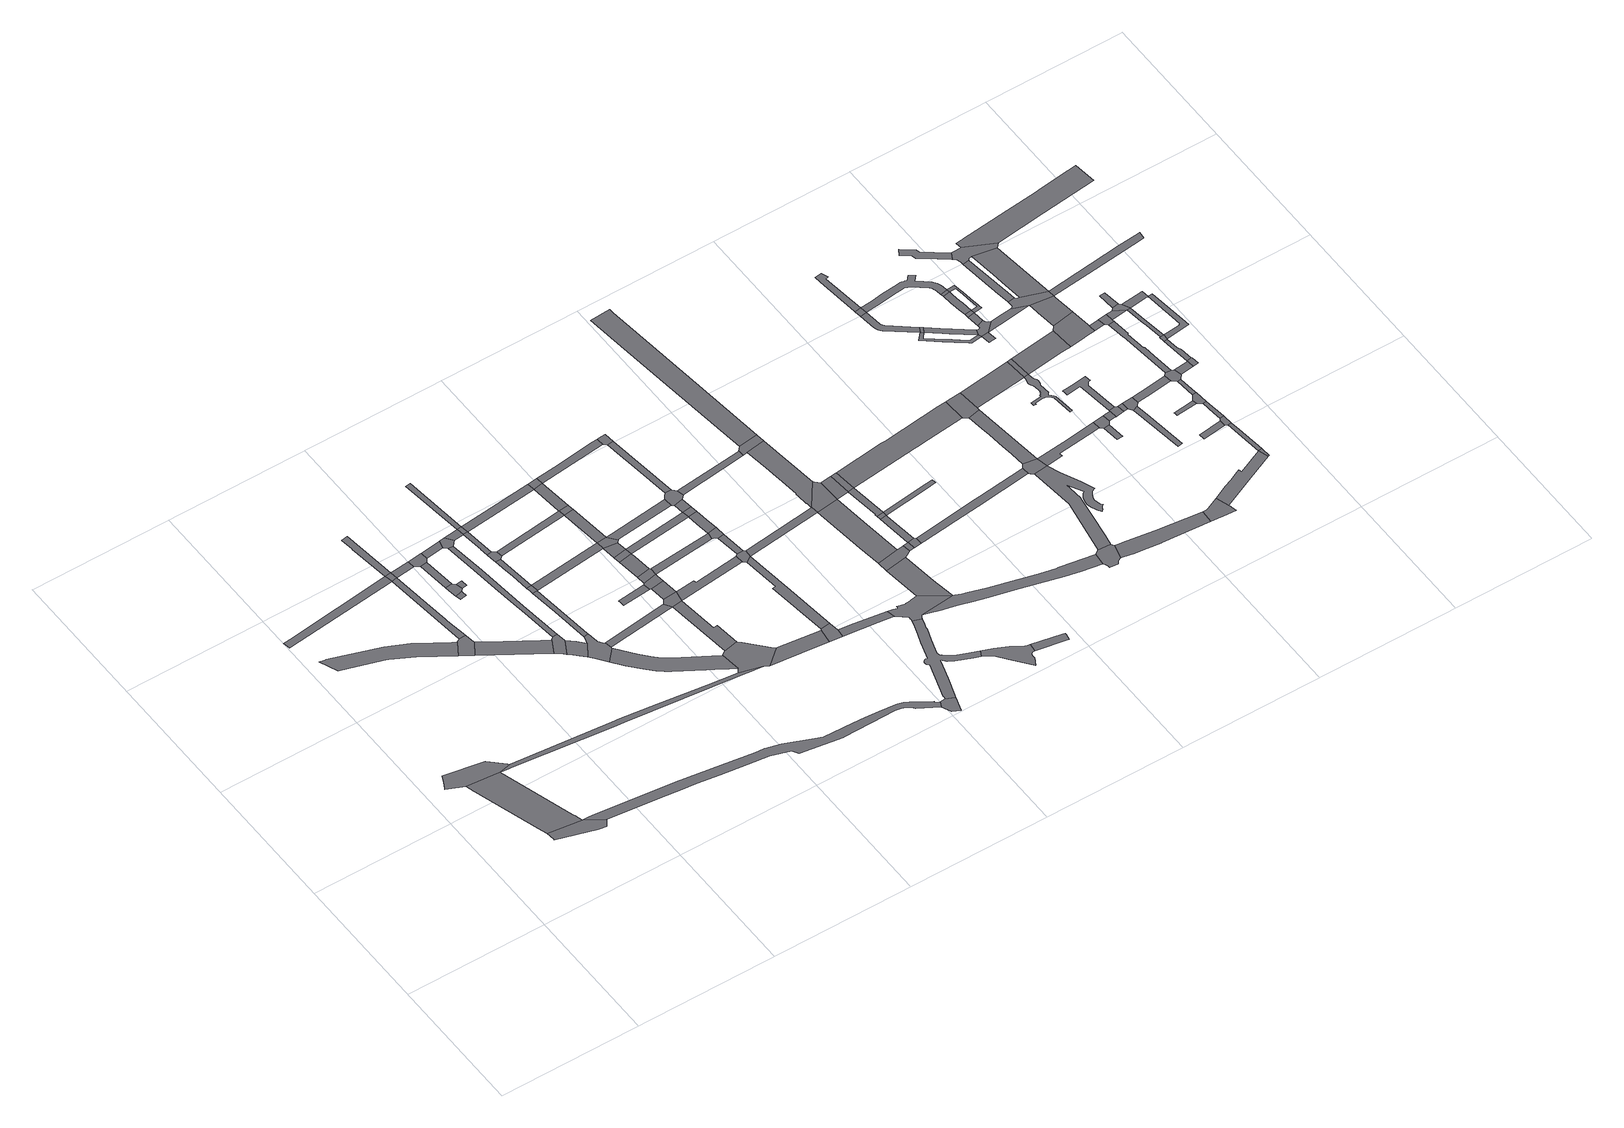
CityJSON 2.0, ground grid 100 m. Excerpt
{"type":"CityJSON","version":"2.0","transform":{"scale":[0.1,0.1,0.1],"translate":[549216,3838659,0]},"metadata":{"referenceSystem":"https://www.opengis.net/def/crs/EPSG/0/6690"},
"CityObjects":{
"road1":{"type":"Road","attributes":{"RoadStructureAttribute.sectionType":"7"},"geometry":[{"type":"MultiSurface","lod":"1","boundaries":[[[0,1,2,3,4,5,6,7,8,9,10]]]}]},
"road2":{"type":"Road","geometry":[{"type":"MultiSurface","lod":"1","boundaries":[[[11,12,13,14,0,10,15,16,17]]]}]},
"road3":{"type":"Road","geometry":[{"type":"MultiSurface","lod":"1","boundaries":[[[4,18,19,20,21,22,23,24,5]]]}]},
"road4":{"type":"Road","attributes":{"RoadStructureAttribute.sectionType":"1"},"geometry":[{"type":"MultiSurface","lod":"1","boundaries":[[[25,26,27,28,29,30,31,32,33,34,35,36,37,38,39,40,41,42]]]}]},
"road5":{"type":"Road","attributes":{"RoadStructureAttribute.sectionType":"1"},"geometry":[{"type":"MultiSurface","lod":"1","boundaries":[[[43,44,45,46,47]]]}]},
"road6":{"type":"Road","geometry":[{"type":"MultiSurface","lod":"1","boundaries":[[[48,49,50,51,52,42,41,53,54,55]]]}]},
"road7":{"type":"Road","attributes":{"RoadStructureAttribute.sectionType":"1"},"geometry":[{"type":"MultiSurface","lod":"1","boundaries":[[[56,57,58,59,60,61,47,62,50,49]]]}]},
"road8":{"type":"Road","geometry":[{"type":"MultiSurface","lod":"1","boundaries":[[[63,43,47,61]]]}]},
"road9":{"type":"Road","attributes":{"RoadStructureAttribute.sectionType":"1"},"geometry":[{"type":"MultiSurface","lod":"1","boundaries":[[[64,65,66,67,68,15,10,69,70,71,72,73,74,75,76,77,78,79,80,81]]]}]},
"road10":{"type":"Road","attributes":{"RoadStructureAttribute.sectionType":"1"},"geometry":[{"type":"MultiSurface","lod":"1","boundaries":[[[82,83,84,55,54,85,86]]]}]},
"road11":{"type":"Road","attributes":{"RoadStructureAttribute.sectionType":"1"},"geometry":[{"type":"MultiSurface","lod":"1","boundaries":[[[87,88,89,90,43,63]]]}]},
"road12":{"type":"Road","attributes":{"RoadStructureAttribute.sectionType":"1"},"geometry":[{"type":"MultiSurface","lod":"1","boundaries":[[[91,63,61,92]]]}]},
"road13":{"type":"Road","attributes":{"RoadStructureAttribute.sectionType":"1"},"geometry":[{"type":"MultiSurface","lod":"1","boundaries":[[[93,94,95,96]]]}]},
"road14":{"type":"Road","geometry":[{"type":"MultiSurface","lod":"1","boundaries":[[[97,98,99,96,95,100,101]]]}]},
"road15":{"type":"Road","attributes":{"RoadStructureAttribute.sectionType":"1"},"geometry":[{"type":"MultiSurface","lod":"1","boundaries":[[[102,103,98,97]]]}]},
"road16":{"type":"Road","geometry":[{"type":"MultiSurface","lod":"1","boundaries":[[[104,105,106,107,108,86,85,109,110,111]]]}]},
"road17":{"type":"Road","geometry":[{"type":"MultiSurface","lod":"1","boundaries":[[[112,91,92,103,102,113]]]}]},
"road18":{"type":"Road","geometry":[{"type":"MultiSurface","lod":"1","boundaries":[[[114,115,101,100]]]}]},
"road19":{"type":"Road","attributes":{"RoadStructureAttribute.sectionType":"1"},"geometry":[{"type":"MultiSurface","lod":"1","boundaries":[[[116,117,118,119,120,121,122,123,124,125,126,127,128,129,130,131,132,133,134,135,136,5,24,137,138,139,140,141,142,143,144,145,146,147,148,149,150,151,152,153,154]]]}]},
"road20":{"type":"Road","attributes":{"RoadStructureAttribute.sectionType":"1"},"geometry":[{"type":"MultiSurface","lod":"1","boundaries":[[[155,111,110,156,157,158,159]]]}]},
"road21":{"type":"Road","geometry":[{"type":"MultiSurface","lod":"1","boundaries":[[[160,161,162,163,164,165,166,167,168,159,158,169,170,171,172,173]]]}]},
"road22":{"type":"Road","attributes":{"RoadStructureAttribute.sectionType":"1"},"geometry":[{"type":"MultiSurface","lod":"1","boundaries":[[[174,175,112,113,176]]]}]},
"road23":{"type":"Road","attributes":{"RoadStructureAttribute.sectionType":"1"},"geometry":[{"type":"MultiSurface","lod":"1","boundaries":[[[177,178,179,180,181,106,105,182,183,184]]]}]},
"road24":{"type":"Road","attributes":{"RoadStructureAttribute.sectionType":"1"},"geometry":[{"type":"MultiSurface","lod":"1","boundaries":[[[185,186,187,188,166,165]]]}]},
"road25":{"type":"Road","geometry":[{"type":"MultiSurface","lod":"1","boundaries":[[[189,174,176,177,184,190]]]}]},
"road26":{"type":"Road","geometry":[{"type":"MultiSurface","lod":"1","boundaries":[[[191,192,193,187,186,194]]]}]},
"road27":{"type":"Road","attributes":{"RoadStructureAttribute.sectionType":"1"},"geometry":[{"type":"MultiSurface","lod":"1","boundaries":[[[195,196,197,198,199,200,192,191]]]}]},
"road28":{"type":"Road","attributes":{"RoadStructureAttribute.sectionType":"1"},"geometry":[{"type":"MultiSurface","lod":"1","boundaries":[[[201,202,189,190,203,204]]]}]},
"road29":{"type":"Road","attributes":{"RoadStructureAttribute.sectionType":"1"},"geometry":[{"type":"MultiSurface","lod":"1","boundaries":[[[205,206,207,208,209,171,170,210,211,212,213,214,215,216,217,218,219,220,221,222]]]}]},
"road30":{"type":"Road","geometry":[{"type":"MultiSurface","lod":"1","boundaries":[[[223,224,225,198,197,226,227,228]]]}]},
"road31":{"type":"Road","attributes":{"RoadStructureAttribute.sectionType":"1"},"geometry":[{"type":"MultiSurface","lod":"1","boundaries":[[[229,230,231,204,232,233,224,223]]]}]},
"road32":{"type":"Road","geometry":[{"type":"MultiSurface","lod":"1","boundaries":[[[234,201,204,231]]]}]},
"road33":{"type":"Road","attributes":{"RoadStructureAttribute.sectionType":"1"},"geometry":[{"type":"MultiSurface","lod":"1","boundaries":[[[235,236,201,234]]]}]},
"road34":{"type":"Road","attributes":{"RoadStructureAttribute.sectionType":"1"},"geometry":[{"type":"MultiSurface","lod":"1","boundaries":[[[237,238,239,173,172,240,241,242]]]}]},
"road35":{"type":"Road","attributes":{"RoadStructureAttribute.sectionType":"1"},"geometry":[{"type":"MultiSurface","lod":"1","boundaries":[[[243,244,191,194,245]]]}]},
"road36":{"type":"Road","attributes":{"RoadStructureAttribute.sectionType":"1"},"geometry":[{"type":"MultiSurface","lod":"1","boundaries":[[[246,228,227,247]]]}]},
"road37":{"type":"Road","geometry":[{"type":"MultiSurface","lod":"1","boundaries":[[[248,249,250,251,252]]]}]},
"road38":{"type":"Road","attributes":{"RoadStructureAttribute.sectionType":"1"},"geometry":[{"type":"MultiSurface","lod":"1","boundaries":[[[253,234,231,254]]]}]},
"road39":{"type":"Road","geometry":[{"type":"MultiSurface","lod":"1","boundaries":[[[255,256,257,258,259,260,261,222,221,262,263,81,80,264,265,266]]]}]},
"road40":{"type":"Road","attributes":{"RoadStructureAttribute.sectionType":"1"},"geometry":[{"type":"MultiSurface","lod":"1","boundaries":[[[267,268,269,242,259,258]]]}]},
"road41":{"type":"Road","geometry":[{"type":"MultiSurface","lod":"1","boundaries":[[[270,271,272,237,242,269]]]}]},
"road42":{"type":"Road","attributes":{"RoadStructureAttribute.sectionType":"1"},"geometry":[{"type":"MultiSurface","lod":"1","boundaries":[[[273,274,275,276,271,270]]]}]},
"road43":{"type":"Road","geometry":[{"type":"MultiSurface","lod":"1","boundaries":[[[277,278,279,280,248,252,275,274]]]}]},
"road44":{"type":"Road","attributes":{"RoadStructureAttribute.sectionType":"1"},"geometry":[{"type":"MultiSurface","lod":"1","boundaries":[[[281,282,283,279,278,284]]]}]},
"road45":{"type":"Road","attributes":{"RoadStructureAttribute.sectionType":"1"},"geometry":[{"type":"MultiSurface","lod":"1","boundaries":[[[285,286,287,283,282]]]}]},
"road46":{"type":"Road","geometry":[{"type":"MultiSurface","lod":"1","boundaries":[[[288,289,287,286]]]}]},
"road47":{"type":"Road","attributes":{"RoadStructureAttribute.sectionType":"1"},"geometry":[{"type":"MultiSurface","lod":"1","boundaries":[[[245,290,291,289,288,292]]]}]},
"road48":{"type":"Road","geometry":[{"type":"MultiSurface","lod":"1","boundaries":[[[293,243,245,292,294]]]}]},
"road49":{"type":"Road","attributes":{"RoadStructureAttribute.sectionType":"1"},"geometry":[{"type":"MultiSurface","lod":"1","boundaries":[[[295,296,247,297,298,243,293]]]}]},
"road50":{"type":"Road","attributes":{"RoadStructureAttribute.sectionType":"1"},"geometry":[{"type":"MultiSurface","lod":"1","boundaries":[[[266,265,299,300,301,302,303,304]]]}]},
"road51":{"type":"Road","geometry":[{"type":"MultiSurface","lod":"1","boundaries":[[[305,246,247,296]]]}]},
"road52":{"type":"Road","attributes":{"RoadStructureAttribute.sectionType":"1"},"geometry":[{"type":"MultiSurface","lod":"1","boundaries":[[[306,254,307,246,305]]]}]},
"road53":{"type":"Road","geometry":[{"type":"MultiSurface","lod":"1","boundaries":[[[308,253,254,306]]]}]},
"road54":{"type":"Road","attributes":{"RoadStructureAttribute.sectionType":"1"},"geometry":[{"type":"MultiSurface","lod":"1","boundaries":[[[309,310,311,270,269,312,313,314,315]]]}]},
"road55":{"type":"Road","attributes":{"RoadStructureAttribute.sectionType":"1"},"geometry":[{"type":"MultiSurface","lod":"1","boundaries":[[[316,284,278,317]]]}]},
"road56":{"type":"Road","attributes":{"RoadStructureAttribute.sectionType":"1"},"geometry":[{"type":"MultiSurface","lod":"1","boundaries":[[[318,288,286,319]]]}]},
"road57":{"type":"Road","attributes":{"RoadStructureAttribute.sectionType":"1"},"geometry":[{"type":"MultiSurface","lod":"1","boundaries":[[[320,321,293,294,322,323]]]}]},
"road58":{"type":"Road","geometry":[{"type":"MultiSurface","lod":"1","boundaries":[[[324,154,153,325,326,327]]]}]},
"road59":{"type":"Road","geometry":[{"type":"MultiSurface","lod":"1","boundaries":[[[328,329,330,304,303,331,332]]]}]},
"road60":{"type":"Road","attributes":{"RoadStructureAttribute.sectionType":"1"},"geometry":[{"type":"MultiSurface","lod":"1","boundaries":[[[333,334,335,336,337,330,329]]]}]},
"road61":{"type":"Road","attributes":{"RoadStructureAttribute.sectionType":"1"},"geometry":[{"type":"MultiSurface","lod":"1","boundaries":[[[338,339,340,308,306,341]]]}]},
"road62":{"type":"Road","geometry":[{"type":"MultiSurface","lod":"1","boundaries":[[[342,309,315,335,334,343,344]]]}]},
"road63":{"type":"Road","attributes":{"RoadStructureAttribute.sectionType":"1"},"geometry":[{"type":"MultiSurface","lod":"1","boundaries":[[[345,346,342,344]]]}]},
"road64":{"type":"Road","attributes":{"RoadStructureAttribute.sectionType":"1"},"geometry":[{"type":"MultiSurface","lod":"1","boundaries":[[[347,348,332,331,349,350,351,352,353,354]]]}]},
"road65":{"type":"Road","geometry":[{"type":"MultiSurface","lod":"1","boundaries":[[[355,316,317,356,357,346,345]]]}]},
"road66":{"type":"Road","attributes":{"RoadStructureAttribute.sectionType":"1"},"geometry":[{"type":"MultiSurface","lod":"1","boundaries":[[[358,359,319,360,316,355]]]}]},
"road67":{"type":"Road","geometry":[{"type":"MultiSurface","lod":"1","boundaries":[[[361,318,319,359]]]}]},
"road68":{"type":"Road","attributes":{"RoadStructureAttribute.sectionType":"1"},"geometry":[{"type":"MultiSurface","lod":"1","boundaries":[[[362,363,318,361]]]}]},
"road69":{"type":"Road","geometry":[{"type":"MultiSurface","lod":"1","boundaries":[[[364,365,366,320,323,363,362,367,368,369]]]}]},
"road70":{"type":"Road","attributes":{"RoadStructureAttribute.sectionType":"7"},"geometry":[{"type":"MultiSurface","lod":"1","boundaries":[[[370,371,372,373,374,375,376,377,378,379,380,381,382,383,384,385,386,387,388,324,327,389,390,391,392,393,394,395,396,397,398,399,400,401,402,403,404,405,406,407,408,409,410,411,412,413]]]}]},
"road71":{"type":"Road","attributes":{"RoadStructureAttribute.sectionType":"1"},"geometry":[{"type":"MultiSurface","lod":"1","boundaries":[[[414,415,416,417,364,369]]]}]},
"road72":{"type":"Road","geometry":[{"type":"MultiSurface","lod":"1","boundaries":[[[418,419,338,341,415,414]]]}]},
"road73":{"type":"Road","attributes":{"RoadStructureAttribute.sectionType":"1"},"geometry":[{"type":"MultiSurface","lod":"1","boundaries":[[[420,421,343,334,422,423]]]}]},
"road74":{"type":"Road","geometry":[{"type":"MultiSurface","lod":"1","boundaries":[[[424,425,426,427,428,429,430,431,432,433,354,353,434,435,436,437,438,439,440,441,442,370,413,443,444,445,446,447,448,449]]]}]},
"road75":{"type":"Road","geometry":[{"type":"MultiSurface","lod":"1","boundaries":[[[450,451,452,453,400,399,454,455,456,457,458,459,460,461,462,463,464,465]]]}]},
"road76":{"type":"Road","attributes":{"RoadStructureAttribute.sectionType":"1"},"geometry":[{"type":"MultiSurface","lod":"1","boundaries":[[[466,467,368,367,468]]]}]},
"road77":{"type":"Road","attributes":{"RoadStructureAttribute.sectionType":"1"},"geometry":[{"type":"MultiSurface","lod":"1","boundaries":[[[469,470,471,472,449,448]]]}]},
"road78":{"type":"Road","geometry":[{"type":"MultiSurface","lod":"1","boundaries":[[[473,474,475,476,472,471,477,478]]]}]},
"road79":{"type":"Road","attributes":{"RoadStructureAttribute.sectionType":"1"},"geometry":[{"type":"MultiSurface","lod":"1","boundaries":[[[479,480,481,423,482,476,475]]]}]},
"road80":{"type":"Road","attributes":{"RoadStructureAttribute.sectionType":"1"},"geometry":[{"type":"MultiSurface","lod":"1","boundaries":[[[483,484,485,486,487,465,464]]]}]},
"road81":{"type":"Road","geometry":[{"type":"MultiSurface","lod":"1","boundaries":[[[488,489,420,423,481,490]]]}]},
"road82":{"type":"Road","attributes":{"RoadStructureAttribute.sectionType":"1"},"geometry":[{"type":"MultiSurface","lod":"1","boundaries":[[[491,492,493,494,495,496,497,498,499,500,501,502,420,489]]]}]},
"road83":{"type":"Road","attributes":{"RoadStructureAttribute.sectionType":"1"},"geometry":[{"type":"MultiSurface","lod":"1","boundaries":[[[503,473,478,504]]]}]},
"road84":{"type":"Road","geometry":[{"type":"MultiSurface","lod":"1","boundaries":[[[505,503,504,506,507]]]}]},
"road85":{"type":"Road","geometry":[{"type":"MultiSurface","lod":"1","boundaries":[[[508,509,510,511,512,466,468,513,492,491]]]}]},
"road86":{"type":"Road","attributes":{"RoadStructureAttribute.sectionType":"1"},"geometry":[{"type":"MultiSurface","lod":"1","boundaries":[[[514,515,516,517,503,505]]]}]},
"road87":{"type":"Road","geometry":[{"type":"MultiSurface","lod":"1","boundaries":[[[518,519,516,515]]]}]},
"road88":{"type":"Road","attributes":{"RoadStructureAttribute.sectionType":"1"},"geometry":[{"type":"MultiSurface","lod":"1","boundaries":[[[520,490,481,521,522]]]}]},
"road89":{"type":"Road","attributes":{"RoadStructureAttribute.sectionType":"1"},"geometry":[{"type":"MultiSurface","lod":"1","boundaries":[[[523,524,522,525,526,519,518,527]]]}]},
"road90":{"type":"Road","attributes":{"RoadStructureAttribute.sectionType":"1"},"geometry":[{"type":"MultiSurface","lod":"1","boundaries":[[[528,529,530,531,532,533,534,535,536,537,538,539,448,447,540,541,542,543,544,545,546,547,548,549,550,551,552,553]]]}]},
"road91":{"type":"Road","geometry":[{"type":"MultiSurface","lod":"1","boundaries":[[[554,520,522,524]]]}]},
"road92":{"type":"Road","attributes":{"RoadStructureAttribute.sectionType":"1"},"geometry":[{"type":"MultiSurface","lod":"1","boundaries":[[[555,556,557,558,559,560,561,562,563,511,510]]]}]},
"road93":{"type":"Road","attributes":{"RoadStructureAttribute.sectionType":"1"},"geometry":[{"type":"MultiSurface","lod":"1","boundaries":[[[564,565,566,567,568,518,515]]]}]},
"road94":{"type":"Road","attributes":{"RoadStructureAttribute.sectionType":"1"},"geometry":[{"type":"MultiSurface","lod":"1","boundaries":[[[569,570,571,572,507,506,573,574,575,576,577,578,579]]]}]},
"road95":{"type":"Road","attributes":{"RoadStructureAttribute.sectionType":"1"},"geometry":[{"type":"MultiSurface","lod":"1","boundaries":[[[580,581,582,583,584,585,554,524,586,587,588,589,590]]]}]},
"road96":{"type":"Road","geometry":[{"type":"MultiSurface","lod":"1","boundaries":[[[591,553,552,592,593,594,595,596,597,598,599,600,601,602,603,604,605,606,607,608,609,610]]]}]},
"road97":{"type":"Road","attributes":{"RoadStructureAttribute.sectionType":"1"},"geometry":[{"type":"MultiSurface","lod":"1","boundaries":[[[611,612,613,614,615,616,617,618,619,620,621,622,623,624,625,626,627,628,629,630,631,632,633,634,635,636,637,638,639,640,641,642,643,591,610]]]}]},
"road98":{"type":"Road","geometry":[{"type":"MultiSurface","lod":"1","boundaries":[[[644,645,569,579,646,640,639,647]]]}]},
"road99":{"type":"Road","attributes":{"RoadStructureAttribute.sectionType":"1"},"geometry":[{"type":"MultiSurface","lod":"1","boundaries":[[[648,649,650,609,608,651,652,653,654,655,656,657]]]}]},
"road100":{"type":"Road","attributes":{"RoadStructureAttribute.sectionType":"1"},"geometry":[{"type":"MultiSurface","lod":"1","boundaries":[[[658,659,660,661,662,663,664,644,647]]]}]},
"road101":{"type":"Road","geometry":[{"type":"MultiSurface","lod":"1","boundaries":[[[665,666,667,668,669,670,580,590,671,659,658,672,673]]]}]},
"road102":{"type":"Road","attributes":{"RoadStructureAttribute.sectionType":"1"},"geometry":[{"type":"MultiSurface","lod":"1","boundaries":[[[674,675,676,647,639,677,678,679,680,681]]]}]},
"road103":{"type":"Road","geometry":[{"type":"MultiSurface","lod":"1","boundaries":[[[682,683,684,685]]]}]},
"road104":{"type":"Road","attributes":{"RoadStructureAttribute.sectionType":"1"},"geometry":[{"type":"MultiSurface","lod":"1","boundaries":[[[686,665,673,687]]]}]},
"road105":{"type":"Road","attributes":{"RoadStructureAttribute.sectionType":"1"},"geometry":[{"type":"MultiSurface","lod":"1","boundaries":[[[688,689,690,691,692,683,682,693,694,695]]]}]},
"road106":{"type":"Road","attributes":{"RoadStructureAttribute.sectionType":"1"},"geometry":[{"type":"MultiSurface","lod":"1","boundaries":[[[696,697,698,699,685,684,700,701,702,703,704,705,706]]]}]},
"road107":{"type":"Road","geometry":[{"type":"MultiSurface","lod":"1","boundaries":[[[707,708,709,657,656,710,711,712,713,714,715]]]}]},
"road108":{"type":"Road","geometry":[{"type":"MultiSurface","lod":"1","boundaries":[[[706,705,716,717]]]}]},
"road109":{"type":"Road","geometry":[{"type":"MultiSurface","lod":"1","boundaries":[[[718,719,720,721,722,723,724,725,726,727,728,729,730,731,732,733,734,735,736,737,738,739,740,741,742,743,744,745,746,747,748,749,750,751,752,753,754,755,756,757,758,759,760,761,762,687]]]}]},
"road110":{"type":"Road","geometry":[{"type":"MultiSurface","lod":"1","boundaries":[[[705,763,764,765,766,767,768,769,770,771,772,773,774,716]]]}]},
"road111":{"type":"Road","geometry":[{"type":"MultiSurface","lod":"1","boundaries":[[[775,776,777,778]]]}]},
"road112":{"type":"Road","geometry":[{"type":"MultiSurface","lod":"1","boundaries":[[[779,674,681,778,777,780]]]}]},
"road113":{"type":"Road","attributes":{"RoadStructureAttribute.sectionType":"1"},"geometry":[{"type":"MultiSurface","lod":"1","boundaries":[[[781,782,783,717,716,784,785,786,769,787]]]}]},
"road114":{"type":"Road","geometry":[{"type":"MultiSurface","lod":"1","boundaries":[[[788,686,687,762]]]}]},
"road115":{"type":"Road","attributes":{"RoadStructureAttribute.sectionType":"1"},"geometry":[{"type":"MultiSurface","lod":"1","boundaries":[[[789,790,791,792,793,794,795,796,797,798,799,800,801,802,803,804,805,806,807,808,682,685,809,810,811,812,813,814,815,816,817,818,819,820,821,822,823,824]]]}]},
"road116":{"type":"Road","attributes":{"RoadStructureAttribute.sectionType":"1"},"geometry":[{"type":"MultiSurface","lod":"1","boundaries":[[[825,826,779,780,827,828]]]}]},
"road117":{"type":"Road","attributes":{"RoadStructureAttribute.sectionType":"1"},"geometry":[{"type":"MultiSurface","lod":"1","boundaries":[[[829,830,831,832,833,834,835,836,837,838,839,840,841,842]]]}]},
"road118":{"type":"Road","geometry":[{"type":"MultiSurface","lod":"1","boundaries":[[[843,844,845,768]]]}]},
"road119":{"type":"Road","geometry":[{"type":"MultiSurface","lod":"1","boundaries":[[[842,841,825,828,846,847]]]}]},
"road120":{"type":"Road","geometry":[{"type":"MultiSurface","lod":"1","boundaries":[[[848,849,850,851,852,853,854,855,856,787,769,768,845,857]]]}]},
"road121":{"type":"Road","attributes":{"RoadStructureAttribute.sectionType":"1"},"geometry":[{"type":"MultiSurface","lod":"1","boundaries":[[[858,847,846,859]]]}]},
"road122":{"type":"Road","attributes":{"RoadStructureAttribute.sectionType":"1"},"geometry":[{"type":"MultiSurface","lod":"1","boundaries":[[[860,861,852,851]]]}]},
"road123":{"type":"Road","attributes":{"RoadStructureAttribute.sectionType":"1"},"geometry":[{"type":"MultiSurface","lod":"1","boundaries":[[[862,863,864,865,866,867,868,869,870,707,715,871,872,873]]]}]},
"road124":{"type":"Road","attributes":{"RoadStructureAttribute.sectionType":"1"},"geometry":[{"type":"MultiSurface","lod":"1","boundaries":[[[874,875,876,877,878,879]]]}]},
"road125":{"type":"Road","geometry":[{"type":"MultiSurface","lod":"1","boundaries":[[[880,881,861,860]]]}]},
"road126":{"type":"Road","attributes":{"RoadStructureAttribute.sectionType":"1"},"geometry":[{"type":"MultiSurface","lod":"1","boundaries":[[[882,883,884,885,886,887,888,881,880]]]}]},
"road127":{"type":"Road","attributes":{"RoadStructureAttribute.sectionType":"1"},"geometry":[{"type":"MultiSurface","lod":"1","boundaries":[[[889,788,762,890,891]]]}]},
"road128":{"type":"Road","geometry":[{"type":"MultiSurface","lod":"1","boundaries":[[[892,858,859,893,879,878,894]]]}]},
"road129":{"type":"Road","geometry":[{"type":"MultiSurface","lod":"1","boundaries":[[[824,823,886,885]]]}]},
"road130":{"type":"Road","geometry":[{"type":"MultiSurface","lod":"1","boundaries":[[[895,896,897,898,899,824,885,900,901,902,903,904,905,880,860]]]}]},
"road131":{"type":"Road","attributes":{"RoadStructureAttribute.sectionType":"1"},"geometry":[{"type":"MultiSurface","lod":"1","boundaries":[[[906,907,908,857,845,909,910]]]}]},
"road132":{"type":"Road","geometry":[{"type":"MultiSurface","lod":"1","boundaries":[[[911,912,913,914]]]}]},
"road133":{"type":"Road","attributes":{"RoadStructureAttribute.sectionType":"1"},"geometry":[{"type":"MultiSurface","lod":"1","boundaries":[[[915,916,892,894,917,918]]]}]},
"road134":{"type":"Road","attributes":{"RoadStructureAttribute.sectionType":"1"},"geometry":[{"type":"MultiSurface","lod":"1","boundaries":[[[919,920,921,922,923,924,925,926,927,928,929]]]}]},
"road135":{"type":"Road","geometry":[{"type":"MultiSurface","lod":"1","boundaries":[[[930,931,932,933,934]]]}]},
"road136":{"type":"Road","geometry":[{"type":"MultiSurface","lod":"1","boundaries":[[[935,936,862,873,937]]]}]},
"road137":{"type":"Road","attributes":{"RoadStructureAttribute.sectionType":"1"},"geometry":[{"type":"MultiSurface","lod":"1","boundaries":[[[938,939,940,941,936,935]]]}]},
"road138":{"type":"Road","attributes":{"RoadStructureAttribute.sectionType":"1"},"geometry":[{"type":"MultiSurface","lod":"1","boundaries":[[[942,943,944,945,946,947]]]}]},
"road139":{"type":"Road","geometry":[{"type":"MultiSurface","lod":"1","boundaries":[[[948,949,911,914,940,939]]]}]},
"road140":{"type":"Road","geometry":[{"type":"MultiSurface","lod":"1","boundaries":[[[950,951,952,889,891,953,954,955,956]]]}]},
"road141":{"type":"Road","attributes":{"RoadStructureAttribute.sectionType":"1"},"geometry":[{"type":"MultiSurface","lod":"1","boundaries":[[[957,958,959,949,948]]]}]},
"road142":{"type":"Road","geometry":[{"type":"MultiSurface","lod":"1","boundaries":[[[960,961,962,947,946,963,964,965,966,906,910,967,968,969]]]}]},
"road143":{"type":"Road","geometry":[{"type":"MultiSurface","lod":"1","boundaries":[[[970,971,972,973,930,934,974,975,958,957]]]}]},
"road144":{"type":"Road","attributes":{"RoadStructureAttribute.sectionType":"1"},"geometry":[{"type":"MultiSurface","lod":"1","boundaries":[[[910,976,977,952,951,978,967]]]}]},
"road145":{"type":"Road","attributes":{"RoadStructureAttribute.sectionType":"1"},"geometry":[{"type":"MultiSurface","lod":"1","boundaries":[[[979,980,981,971,970]]]}]},
"road146":{"type":"Road","geometry":[{"type":"MultiSurface","lod":"1","boundaries":[[[982,915,918,981,980,983,984,985]]]}]},
"road147":{"type":"Road","attributes":{"RoadStructureAttribute.sectionType":"1"},"geometry":[{"type":"MultiSurface","lod":"1","boundaries":[[[986,987,988,969,968,989]]]}]},
"road148":{"type":"Road","attributes":{"RoadStructureAttribute.sectionType":"1"},"geometry":[{"type":"MultiSurface","lod":"1","boundaries":[[[990,956,955,991]]]}]},
"road149":{"type":"Road","geometry":[{"type":"MultiSurface","lod":"1","boundaries":[[[992,993,994,929,928,995,996,997,998,999,944,943,1000,1001,1002,986,989,1003,1004]]]}]},
"road150":{"type":"Road","attributes":{"RoadStructureAttribute.sectionType":"1"},"geometry":[{"type":"MultiSurface","lod":"1","boundaries":[[[1005,1006,1007,1008,1009,1010,1011,1012,1013,1014,1015,1016,1017,1018,982,985]]]}]},
"road151":{"type":"Road","attributes":{"RoadStructureAttribute.sectionType":"1"},"geometry":[{"type":"MultiSurface","lod":"1","boundaries":[[[1019,984,983,1020]]]}]},
"road152":{"type":"Road","geometry":[{"type":"MultiSurface","lod":"1","boundaries":[[[1021,990,991,1014,1013,1022]]]}]},
"road153":{"type":"Road","geometry":[{"type":"MultiSurface","lod":"1","boundaries":[[[1023,1024,1025,1019,1020,1026,1027]]]}]},
"road154":{"type":"Road","attributes":{"RoadStructureAttribute.sectionType":"1"},"geometry":[{"type":"MultiSurface","lod":"1","boundaries":[[[1028,1029,1030,1031,1025,1024]]]}]},
"road155":{"type":"Road","attributes":{"RoadStructureAttribute.sectionType":"1"},"geometry":[{"type":"MultiSurface","lod":"1","boundaries":[[[1032,1021,1022,1033]]]}]},
"road156":{"type":"Road","geometry":[{"type":"MultiSurface","lod":"1","boundaries":[[[1034,1035,1036,1031,1030,1037]]]}]},
"road157":{"type":"Road","geometry":[{"type":"MultiSurface","lod":"1","boundaries":[[[1038,1039,1032,1033,1040,1041]]]}]},
"road158":{"type":"Road","attributes":{"RoadStructureAttribute.sectionType":"1"},"geometry":[{"type":"MultiSurface","lod":"1","boundaries":[[[1042,1043,1040,1033,1044,1045,1035,1034]]]}]},
"road159":{"type":"Road","geometry":[{"type":"MultiSurface","lod":"1","boundaries":[[[1046,1047,1048,1049,1039,1038]]]}]},
"road160":{"type":"Road","attributes":{"RoadStructureAttribute.sectionType":"1"},"geometry":[{"type":"MultiSurface","lod":"1","boundaries":[[[1050,1041,1040,1051,1052,1053,1054]]]}]},
"road161":{"type":"Road","attributes":{"RoadStructureAttribute.sectionType":"1"},"geometry":[{"type":"MultiSurface","lod":"1","boundaries":[[[1055,1056,1057,1058,1054,1059,1060,1061,1062,1034,1037]]]}]},
"road162":{"type":"Road","attributes":{"RoadStructureAttribute.sectionType":"1"},"geometry":[{"type":"MultiSurface","lod":"1","boundaries":[[[1063,1064,1065,968,967,1066,1067,1068]]]}]},
"road163":{"type":"Road","attributes":{"RoadStructureAttribute.sectionType":"1"},"geometry":[{"type":"MultiSurface","lod":"1","boundaries":[[[1069,1070,1071,1072,1073,1074,1075,1076,1077,1078,1079,1080,1081,1082,1004,1003,1083,1084]]]}]}
},
"vertices":[
[250,1195,0],[259,1165,0],[263,1152,0],[426,642,0],[439,602,0],[677,574,0],[674,581,0],[657,629,0],[652,645,0],[486,1171,0],[484,1175,0],
[181,1349,0],[158,1301,0],[135,1255,0],[132,1249,0],[570,1196,0],[560,1205,0],[461,1298,0],
[445,537,0],[445,536,0],[712,456,0],[721,454,0],[767,446,0],[796,487,0],[799,491,0],
[849,2210,0],[848,2211,0],[658,2331,0],[653,2334,0],[638,2342,0],[488,2414,0],[295,2478,0],[142,2526,0],[138,2527,0],[96,2537,0],[149,2409,0],[251,2376,0],[447,2315,0],[451,2313,0],[452,2312,0],[603,2236,0],[816,2099,0],[875,2194,0],
[818,2881,0],[56,2787,0],[4,2781,0],[14,2728,0],[829,2824,0],
[958,2145,0],[948,2210,0],[899,2207,0],[892,2203,0],[879,2196,0],[817,2099,0],[899,2046,0],[959,2138,0],
[923,2372,0],[922,2382,0],[921,2384,0],[921,2389,0],[904,2533,0],[870,2831,0],[877,2400,0],
[863,2886,0],
[1923,1050,0],[1586,1092,0],[1333,1123,0],[1308,1126,0],[1278,1129,0],[502,1173,0],[528,1171,0],[551,1168,0],[566,1167,0],[1278,1088,0],[1309,1085,0],[1333,1083,0],[2148,996,0],[2202,990,0],[2228,987,0],[2278,982,0],[2284,981,0],[2131,1024,0],
[1305,1914,0],[1300,1918,0],[1109,2040,0],[1301,1787,0],[1354,1884,0],
[815,3280,0],[769,3274,0],[781,3179,0],[781,3177,0],
[1001,2902,0],[1006,2848,0],
[1088,2468,0],[1134,2475,0],[1129,2518,0],[1081,2505,0],
[1115,2604,0],[1067,2596,0],[1071,2565,0],[1147,2538,0],[1137,2586,0],
[1089,2832,0],[1042,2827,0],
[1416,1843,0],[1408,1903,0],[1373,1901,0],[1371,1899,0],[1357,1887,0],[1335,1763,0],[1362,1738,0],[1416,1837,0],
[1104,2914,0],[1108,2860,0],
[1183,2541,0],[1179,2589,0],
[2969,154,0],[2974,161,0],[2849,240,0],[2818,257,0],[2794,266,0],[2782,269,0],[2756,273,0],[2655,281,0],[2555,289,0],[2472,294,0],[2260,301,0],[2212,321,0],[2020,399,0],[1917,425,0],[1914,425,0],[1850,429,0],[1622,462,0],[1314,507,0],[1019,538,0],[751,568,0],[719,570,0],[1209,448,0],[1314,436,0],[1412,425,0],[1570,401,0],[1755,376,0],[1905,360,0],[2036,315,0],[2063,274,0],[2356,228,0],[2364,232,0],[2561,234,0],[2738,233,0],[2779,226,0],[2809,217,0],[2832,201,0],[2850,178,0],[2983,99,0],[3000,136,0],
[1469,1790,0],[1393,1710,0],[1420,1682,0],[1455,1646,0],[1515,1741,0],
[1603,1681,0],[1574,1720,0],[1573,1732,0],[1571,1745,0],[1567,1780,0],[1565,1799,0],[1531,1793,0],[1528,1782,0],[1517,1747,0],[1485,1612,0],[1539,1538,0],[1614,1623,0],[1618,1631,0],[1607,1682,0],
[1252,2932,0],[1251,2932,0],[1236,2875,0],
[1261,2854,0],[1293,2588,0],[1313,2425,0],[1333,2257,0],[1345,2153,0],[1371,2212,0],[1328,2593,0],[1297,2851,0],
[1563,1812,0],[1511,2264,0],[1476,2261,0],[1501,2060,0],
[1290,2936,0],[1328,2886,0],
[1504,2319,0],[1470,2316,0],[1473,2287,0],[1514,2264,0],
[1504,2320,0],[1472,2599,0],[1472,2600,0],[1436,2598,0],[1447,2510,0],[1455,2443,0],
[1395,2948,0],[1391,2948,0],[1399,2893,0],[1402,2894,0],
[1867,1353,0],[1803,1404,0],[1769,1436,0],[1712,1498,0],[1620,1617,0],[1604,1458,0],[1688,1361,0],[1732,1320,0],[1772,1288,0],[1773,1287,0],[1806,1261,0],[1986,1154,0],[2076,1101,0],[2105,1083,0],[2147,1058,0],[2148,1057,0],[2151,1056,0],[2133,1195,0],
[1462,2679,0],[1426,2677,0],[1431,2638,0],[1474,2602,0],[1493,2618,0],[1487,2665,0],
[1462,2681,0],[1462,2683,0],[1436,2898,0],[1423,2734,0],[1419,2736,0],
[1427,2952,0],
[1373,3419,0],[1339,3415,0],
[2075,1739,0],[2072,1739,0],[1630,1685,0],[1638,1633,0],[2078,1689,0],[2110,1693,0],
[2030,2378,0],[2029,2378,0],[2034,2323,0],
[1987,2724,0],[1994,2677,0],
[2067,1936,0],[1870,1917,0],[1872,1893,0],[1874,1869,0],[2076,1888,0],
[1954,3010,0],[1962,2955,0],
[2423,1069,0],[2289,1217,0],[2270,1229,0],[2266,1237,0],[2167,1216,0],[2164,1214,0],[2138,1198,0],[2143,1043,0],[2135,1030,0],[2286,980,0],[2319,961,0],[2436,1060,0],
[2244,1414,0],[2217,1411,0],[2181,1701,0],
[2196,1780,0],[2099,1771,0],[2089,1758,0],
[2196,1781,0],[2182,1899,0],[2086,1883,0],[2087,1877,0],
[2176,1954,0],[2174,1967,0],[2078,1947,0],[2072,1941,0],
[2174,2021,0],[2167,2027,0],[2071,2010,0],[2176,2020,0],
[2153,2159,0],[2147,2189,0],[2052,2173,0],
[2139,2237,0],[2046,2221,0],
[2035,2311,0],[2038,2288,0],[2131,2309,0],
[2100,2386,0],[2148,2329,0],
[2100,2390,0],[2064,2686,0],[1995,2665,0],[2029,2381,0],
[2396,954,0],[2405,953,0],[2412,952,0],[2681,925,0],[2727,920,0],[2738,1023,0],
[2058,2732,0],
[2030,2965,0],[1986,2732,0],
[2025,3018,0],
[2660,1813,0],[2339,1775,0],[2336,1794,0],[2185,1702,0],[2200,1703,0],[2309,1716,0],[2664,1756,0],
[2625,2063,0],[2619,2014,0],
[2598,2291,0],[2604,2241,0],
[2566,2440,0],[2144,2391,0],[2151,2330,0],[2572,2376,0],
[3041,139,0],[3014,33,0],[3067,9,0],[3100,112,0],
[2824,978,0],[2816,1042,0],[2746,1033,0],[2819,911,0],[2825,972,0],
[2768,1429,0],[2729,1762,0],[2686,1735,0],[2718,1475,0],[2693,1472,0],
[2507,3074,0],[2473,3070,0],[2164,3034,0],[2513,3020,0],
[2675,1827,0],[2732,1818,0],[2720,1826,0],
[2699,2003,0],[2654,1995,0],
[3082,936,0],[2909,960,0],[2880,904,0],[2949,895,0],[3062,882,0],[3130,873,0],[3166,867,0],[3157,926,0],
[2691,2074,0],[2641,2009,0],[2653,1998,0],
[2684,2136,0],[2670,2250,0],[2612,2164,0],
[2663,2299,0],
[2653,2379,0],[2590,2366,0],
[2599,2481,0],[2582,2460,0],[2573,2448,0],[2679,2408,0],[2669,2453,0],[2642,2479,0],
[3235,775,0],[3222,730,0],[3204,670,0],[3180,602,0],[3141,472,0],[3134,473,0],[3128,474,0],[3119,471,0],[3113,467,0],[3108,462,0],[3106,456,0],[3105,448,0],[3106,441,0],[3109,434,0],[3114,430,0],[3120,427,0],[3124,424,0],[3044,163,0],[3046,156,0],[3103,122,0],[3107,132,0],[3149,267,0],[3190,397,0],[3193,412,0],[3198,416,0],[3224,385,0],[3262,361,0],[3316,338,0],[3373,318,0],[3418,301,0],[3437,341,0],[3355,373,0],[3286,401,0],[3226,445,0],[3220,448,0],[3216,452,0],[3214,458,0],[3212,465,0],[3212,478,0],[3243,581,0],[3273,671,0],[3275,685,0],[3287,723,0],[3296,753,0],
[2579,3006,0],[2536,3001,0],[2549,2887,0],[2565,2755,0],
[2570,3081,0],[2526,3076,0],
[3260,1880,0],[3255,1879,0],[3261,1826,0],[3268,1827,0],
[3330,921,0],[3307,917,0],[3284,914,0],[3284,911,0],[3239,922,0],[3227,925,0],[3226,922,0],[3224,912,0],[3223,910,0],[3195,918,0],[3208,836,0],[3213,832,0],[3238,813,0],[3238,809,0],[3239,805,0],[3238,799,0],[3238,797,0],[3238,793,0],[3237,788,0],[3303,771,0],[3306,775,0],[3308,778,0],[3312,782,0],[3314,784,0],[3558,808,0],[3374,927,0],
[3698,216,0],[3685,220,0],[3604,268,0],[3516,311,0],[3464,274,0],[3491,248,0],[3532,196,0],[3575,144,0],[3609,98,0],[3644,53,0],[3676,107,0],[3674,129,0],[3680,145,0],[3692,155,0],[3709,155,0],[3716,212,0],
[3159,2509,0],[3157,2509,0],[3162,2465,0],
[3528,976,0],[3499,1218,0],[3499,1225,0],[3343,1199,0],
[3540,1310,0],[3509,1305,0],[3490,1301,0],[3334,1275,0],[3506,1229,0],[3547,1253,0],
[3490,1304,0],[3456,1581,0],[3425,1847,0],[3314,1446,0],
[3928,114,0],[3933,113,0],[3940,157,0],[3942,167,0],[3927,170,0],
[3387,2045,0],[3383,2048,0],[3419,2014,0],
[3330,2492,0],[3194,2469,0],[3217,2302,0],[3229,2211,0],[3231,2184,0],[3248,2029,0],[3248,2025,0],[3243,2022,0],[3245,2004,0],[3254,1928,0],[3257,1928,0],[3260,1883,0],
[3578,1316,0],[3584,1259,0],
[3627,1324,0],[3641,1265,0],[3637,1316,0],
[3328,2508,0],[3326,2520,0],[3322,2557,0],[3185,2539,0],[3169,2521,0],[3177,2467,0],
[3596,1563,0],[3595,1572,0],[3549,1564,0],[3577,1320,0],
[3594,1603,0],[3546,1595,0],
[3497,2024,0],[3498,1858,0],[3516,1860,0],
[3593,1607,0],[3560,1867,0],[3547,1614,0],[3544,1613,0],[3594,1604,0],
[4219,631,0],[4211,632,0],[4199,634,0],[4093,653,0],[4072,659,0],[4071,659,0],[4001,678,0],[3922,698,0],[3761,739,0],[3644,777,0],[3610,787,0],[3571,802,0],[3348,774,0],[3437,748,0],[3478,737,0],[3499,732,0],[3532,723,0],[3545,720,0],[3620,700,0],[3633,697,0],[3716,675,0],[3923,623,0],[4202,552,0],[4305,527,0],[4447,504,0],[4459,592,0],
[3541,2029,0],
[3259,3116,0],[3193,3687,0],[3172,3867,0],[3169,3901,0],[3025,3891,0],[3060,3588,0],[3060,3587,0],[3101,3233,0],[3104,3233,0],
[3913,1612,0],[3994,1623,0],[3992,1637,0],[3989,1652,0],[3913,1643,0],
[4490,1418,0],[4148,1378,0],[4116,1374,0],[3915,1350,0],[3664,1267,0],[3812,1285,0],[3916,1297,0],[4094,1318,0],[4096,1318,0],[4294,1341,0],[4496,1365,0],
[4416,2130,0],[4377,2127,0],[4338,2123,0],[4229,2110,0],[3937,2075,0],[3908,2072,0],[3910,1907,0],[4046,1923,0],[4086,1927,0],[4157,1935,0],[4425,1966,0],
[4492,615,0],[4452,500,0],[4458,493,0],[4460,490,0],[4462,487,0],[4464,480,0],[4464,479,0],[4467,467,0],[4467,457,0],[4527,451,0],[4530,459,0],[4533,463,0],[4536,467,0],[4541,472,0],[4549,477,0],[4556,482,0],[4559,483,0],[4566,484,0],[4589,588,0],[4579,609,0],
[4591,686,0],[4621,870,0],[4643,1020,0],[4644,1024,0],[4634,1127,0],[4631,1160,0],[4691,1056,0],[4677,1042,0],[4658,1015,0],[4649,980,0],[4647,955,0],[4652,926,0],[4671,884,0],[4689,858,0],[4701,873,0],[4706,883,0],[4714,895,0],[4726,903,0],[4722,906,0],[4713,917,0],[4706,939,0],[4702,961,0],[4706,985,0],[4721,1012,0],[4732,1026,0],[4758,1040,0],[4719,1133,0],[4657,1263,0],[4624,1352,0],[4526,1339,0],[4527,1330,0],[4557,1021,0],[4503,683,0],
[4513,1451,0],[4500,1433,0],[4507,1355,0],[4607,1434,0],
[4867,546,0],[4674,576,0],[4614,585,0],[4572,483,0],[4657,466,0],[4698,461,0],[4840,444,0],[4843,445,0],[5180,418,0],[5185,510,0],
[4545,1960,0],[4459,1942,0],[4472,1830,0],[4482,1755,0],[4494,1637,0],[4503,1555,0],[4509,1498,0],
[4530,2141,0],[4491,2137,0],[4490,2137,0],[4485,2136,0],[4452,2133,0],[4451,2133,0],[4442,1953,0],[4545,1966,0],[4544,1979,0],
[5054,1485,0],[4857,1461,0],[4739,1448,0],[4745,1367,0],[4743,1394,0],[4745,1394,0],[5023,1426,0],[5059,1430,0],
[4425,3051,0],[4382,3043,0],[4388,2996,0],[4433,3002,0],
[4907,2188,0],[4920,2026,0],
[4389,3416,0],[4385,3416,0],[4339,3411,0],[4345,3361,0],[4380,3054,0],[4387,3366,0],[4404,3368,0],[4409,3369,0],
[4462,2852,0],[4454,2862,0],[4449,2872,0],[4447,2882,0],[4402,2876,0],[4407,2856,0],[4412,2844,0],[4420,2834,0],[4432,2822,0],[4609,2683,0],[4629,2721,0],
[5318,555,0],[5231,514,0],[5215,510,0],[5232,414,0],[5273,411,0],[5360,405,0],[5352,445,0],[5351,449,0],[5347,466,0],
[4626,2669,0],[4647,2706,0],
[4922,2004,0],[4916,1992,0],[4913,1985,0],[4912,1977,0],[4911,1970,0],[4912,1964,0],[4914,1958,0],[4917,1952,0],[4922,1943,0],[4929,1935,0],[4938,1875,0],[4930,1873,0],[4932,1860,0],[4924,1859,0],[4925,1851,0],[4913,1850,0],[4915,1838,0],[4836,1830,0],[4838,1803,0],[4854,1804,0],[4854,1812,0],[4907,1818,0],[4914,1818,0],[4923,1818,0],[4941,1815,0],[4957,1806,0],[4968,1794,0],[4973,1782,0],[4988,1636,0],[5004,1638,0],[4987,1788,0],[4981,1801,0],[4970,1810,0],[4961,1816,0],[4958,1825,0],[4967,1838,0],[4973,1839,0],[4964,1921,0],[4972,1931,0],[4975,1943,0],[4975,1956,0],[4972,1967,0],[4965,1978,0],[4959,1982,0],[4953,2030,0],
[4564,2633,0],[4678,2544,0],[4735,2499,0],[4806,2443,0],[4819,2433,0],[4896,2444,0],[4886,2466,0],[4821,2458,0],[4772,2497,0],[4734,2526,0],[4704,2550,0],[4597,2633,0],
[5096,1287,0],[5138,1291,0],[5124,1413,0],[5082,1409,0],
[5136,1495,0],[5141,1439,0],
[4784,2598,0],[4726,2644,0],[4685,2677,0],[4716,2599,0],[4731,2587,0],[4751,2571,0],[4900,2506,0],
[4939,2192,0],
[4934,2912,0],[4929,2934,0],[4921,2951,0],[4913,2964,0],[4898,2981,0],[4859,3013,0],[4820,3045,0],[4836,3063,0],[4850,3079,0],[4816,3105,0],[4814,3107,0],[4782,3073,0],[4770,3080,0],[4767,3081,0],[4752,3085,0],[4740,3085,0],[4712,3082,0],[4673,3078,0],[4591,3069,0],[4528,3062,0],[4547,3015,0],[4614,3022,0],[4681,3030,0],[4718,3034,0],[4735,3035,0],[4748,3032,0],[4756,3029,0],[4760,3027,0],[4770,3020,0],[4861,2948,0],[4871,2936,0],[4876,2926,0],[4881,2914,0],[4884,2901,0],[4888,2868,0],[4939,2877,0],
[5191,1501,0],[5157,1498,0],[5183,1445,0],[5195,1446,0],
[5203,1752,0],[5217,1776,0],[5232,1777,0],[5228,1820,0],[5192,1816,0],[5156,1812,0],[5140,1810,0],[5048,1800,0],[5050,1779,0],[5053,1759,0],[5145,1770,0],[5158,1772,0],[5189,1511,0],[5232,1519,0],
[4905,2378,0],[4957,2383,0],[4948,2449,0],
[5256,1454,0],[5252,1508,0],
[5000,2515,0],[4990,2522,0],[4983,2535,0],[4977,2550,0],[4930,2527,0],[4930,2517,0],[4928,2507,0],[4920,2502,0],[4913,2501,0],[5010,2512,0],
[5286,1512,0],[5290,1458,0],
[4969,2629,0],[4919,2620,0],
[5747,725,0],[5676,695,0],[5566,643,0],[5565,648,0],[5560,668,0],[5547,662,0],[5541,659,0],[5472,627,0],[5416,602,0],[5517,544,0],[5581,573,0],[5768,657,0],
[5367,1034,0],[5384,1037,0],[5400,1039,0],[5363,1328,0],[5348,1441,0],[5313,1428,0],
[4966,2657,0],[4915,2648,0],
[4956,2739,0],[4953,2763,0],[4945,2828,0],[4942,2852,0],[4891,2843,0],[4899,2777,0],[4909,2700,0],
[5279,2235,0],[5226,2064,0],[5292,2071,0],
[5365,1521,0],[5307,1436,0],[5369,1467,0],
[5029,2638,0],[5025,2670,0],[5016,2741,0],[5008,2807,0],[4998,2882,0],[4989,2857,0],[4992,2840,0],[4998,2790,0],[5003,2746,0],[5009,2699,0],[5014,2662,0],
[5170,2529,0],[5105,2522,0],[5025,2513,0],[5132,2471,0],[5278,2489,0],
[5694,1059,0],[5528,1038,0],[5531,993,0],[5697,1016,0],
[5625,1551,0],[5502,1536,0],[5443,1476,0],[5634,1499,0],
[5119,3118,0],[5046,3172,0],[4976,3224,0],[4970,3249,0],[4887,3314,0],[4860,3271,0],[4923,3221,0],[4929,3196,0],[5037,3116,0],[5108,3063,0],[5132,3111,0],
[5650,1289,0],[5502,1273,0],[5504,1258,0],[5505,1243,0],[5658,1257,0],
[5775,734,0],[5747,728,0],[5778,662,0],
[5748,938,0],[5740,1010,0],[5714,1006,0],[5729,876,0],
[5229,2651,0],[5185,2999,0],[5139,2991,0],[5176,2674,0],[5187,2584,0],[5237,2592,0],
[5733,1081,0],[5706,1077,0],
[5480,2161,0],[5464,2296,0],[5303,2268,0],[5406,2084,0],[5455,2091,0],[5485,2094,0],[5481,2148,0],
[5716,1239,0],[5689,1235,0],[5699,1138,0],
[5255,2577,0],[5247,2580,0],[5242,2585,0],[5190,2557,0],[5190,2547,0],[5187,2539,0],[5178,2532,0],[5443,2471,0],[5438,2518,0],[5268,2577,0],
[5706,1334,0],[5679,1330,0],[5673,1320,0],[5653,1293,0],[5662,1254,0],[5682,1240,0],
[5281,2466,0],[5287,2407,0],[5445,2455,0],
[5704,1347,0],[5691,1474,0],[5665,1472,0],
[5644,1571,0],[5715,1507,0],[5699,1559,0],[5683,1566,0],
[5218,3017,0],[5241,2822,0],[5249,2741,0],[5383,2985,0],
[5555,2157,0],[5561,2104,0],
[5194,3111,0],[5162,3109,0],[5147,3109,0],[5117,3056,0],[5125,3048,0],[5130,3041,0],[5135,3024,0],[5136,3016,0],[5188,3007,0],[5193,3012,0],[5200,3014,0],[5411,3016,0],[5206,3112,0],
[5683,1568,0],[5667,1728,0],[5659,1812,0],[5654,1811,0],[5650,1811,0],[5634,1959,0],[5634,1961,0],[5640,1963,0],[5625,2091,0],[5584,2086,0],[5599,1957,0],[5602,1957,0],[5602,1955,0],[5644,1574,0],
[5807,1572,0],[5813,1518,0],
[5617,2164,0],[5623,2110,0],
[5843,1580,0],[5840,1582,0],[5807,1575,0],[5853,1523,0],[5847,1578,0],
[5830,1675,0],[5817,1701,0],[5808,1790,0],[5783,1787,0],
[5665,2169,0],[5745,2123,0],
[5810,1830,0],[5785,1828,0],[5778,1826,0],[5808,1792,0],
[5729,2195,0],[5681,2187,0],[5766,2126,0],[5743,2178,0],
[5790,1980,0],[5786,1979,0],[5763,1977,0],[5767,1976,0],
[5712,2314,0],[5692,2313,0],[5672,2311,0],[5681,2194,0],
[5906,2197,0],[5775,2127,0],[5903,2142,0],[5907,2142,0],[5912,2143,0],
[5967,1813,0],[5982,1815,0],[5978,1847,0],[5942,2147,0],[5942,1854,0],[5937,1846,0],[5936,1846,0],[5934,1842,0],
[6164,2600,0],[6127,2596,0],[6008,2584,0],[5715,2499,0],[6130,2546,0],[6159,2550,0],
[6154,3268,0],[6096,3262,0],[6038,3255,0],[5854,3231,0],[5842,3229,0],[5793,3224,0],[5608,3203,0],[5550,3196,0],[5361,3174,0],[5260,3162,0],[5257,3162,0],[5242,3160,0],[5200,3156,0],[5200,3151,0],[5775,3059,0],[6176,3107,0]
]}
